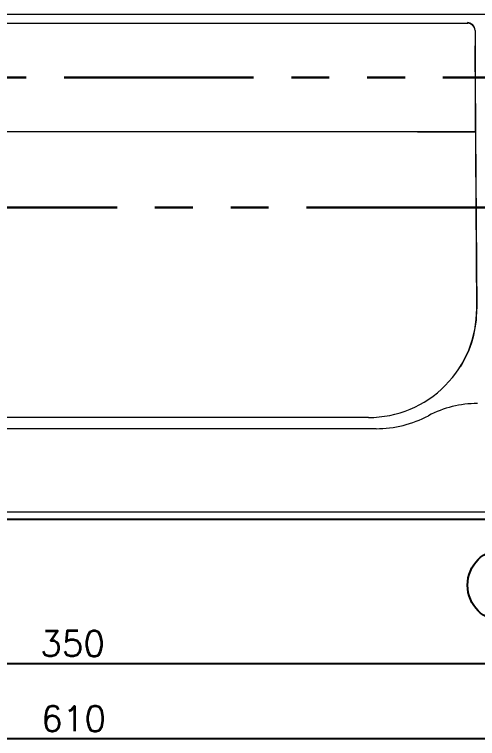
# Model space of a CAD drawing. Extents: x 14808 to 20058, y -13198 to -11680.
# Drawn here: x 15880.4 to 15944.5, y -12092.2 to -11991.9 of the extents above; entities that cross this region are included whole.
import ezdxf

# ---------------------------------------------------------------- set-up
doc = ezdxf.new("R2010")
doc.units = 0
doc.header["$LTSCALE"] = 7
doc.header["$MEASUREMENT"] = 0
doc.linetypes.add('PHANTOM', pattern=[2.5, 1.25, -0.25, 0.25, -0.25, 0.25, -0.25])
doc.layers.get('0').update_dxf_attribs({"color": 2, "linetype": 'CONTINUOUS'})
for name, color, linetype in [('D', 2, 'CONTINUOUS'), ('DWG', 7, 'CONTINUOUS'), ('PH', 3, 'PHANTOM')]:
    doc.layers.add(name, color=color, linetype=linetype)
doc.styles.add('GHS', font='romans', dxfattribs={"bigfont": 'ghs'})

msp = doc.modelspace()

# ---------------------------------------------------------------- linework, layer by layer
at = {"color": 7, "linetype": 'Continuous', "lineweight": 15}
for p, q in [((15944.19, -12000.2), (15944.25, -12008.14)), ((15944.25, -12008.14), (15944.42, -12032.61)), ((15944.25, -12008.14), (15944.25, -12008.14)), ((15944.42, -12032.61), (15944.45, -12032.64)), ((15929.42, -12047.72), (15754.96, -12047.72)), ((15930.48, -12049.26), (15788.67, -12049.26)), ((15793.67, -12060.79), (15989.49, -12060.79)), ((15989.58, -12061.88), (15793.58, -12061.88)), ((15989.49, -12061.79), (15793.67, -12061.79))]:
    msp.add_line(p, q, dxfattribs=at)
msp.add_circle((15948.15, -12070.94), 5)
for centre, major_axis, ratio, start_param, end_param in [((15943.25, -12008.14), (1, 0), 0.017455, 4.712511, 6.265854), ((15929.42, -12032.71), (10.65, -10.57), 0.999734, 5.494461, 7.071933), ((15929.44, -12032.74), (10.65, -10.58), 0.999489, 0.223162, 0.788748), ((15944.54, -12060.27), (10.29, -10.22), 0.999693, 2.352869, 2.840701), ((15930.47, -12033.76), (11, -10.93), 0.999693, 5.494461, 5.982293)]:
    msp.add_ellipse(centre, major_axis=major_axis, ratio=ratio, start_param=start_param, end_param=end_param, dxfattribs=at)
at = {"layer": 'D'}
for p, q in [((15807.58, -12081.79), (15975.58, -12081.79)), ((15742.3, -12092.19), (16040.94, -12092.19))]:
    msp.add_line(p, q, dxfattribs=at)
at = {"layer": 'DWG', "color": 7, "linetype": 'Continuous', "lineweight": 15}
for p, q in [((16004.63, -11991.88), (15740.08, -11991.88)), ((15755.19, -11993.09), (15929.19, -11993.09)), ((15943.15, -11993.04), (15943.18, -11993.01)), ((15944.19, -11994.09), (15944.19, -12008.09)), ((15944.45, -12032.64), (15944.19, -11996.23)), ((15755.19, -12008.09), (15929.19, -12008.09)), ((15929.19, -12008.09), (15944.19, -12008.09)), ((15936.24, -12008.14), (15936.24, -12008.09)), ((15936.24, -12008.14), (15944.25, -12008.14)), ((15936.24, -12008.14), (15936.24, -12008.14)), ((15937.24, -12008.15), (15943.25, -12008.15))]:
    msp.add_line(p, q, dxfattribs=at)
for centre, start, end in [((15943.18, -11994.01), 9.0605, 89.9794), ((15943.19, -11994.09), 0, 90)]:
    msp.add_arc(centre, 1, start, end, dxfattribs=at)
for centre, major_axis, ratio, start_param, end_param in [((15943.15, -11994.04), (-0.705, -0.71), 0.999698, 3.029154, 3.923336), ((15937.24, -12008.14), (1, 0), 0.017455, 3.167773, 4.712389)]:
    msp.add_ellipse(centre, major_axis=major_axis, ratio=ratio, start_param=start_param, end_param=end_param, dxfattribs=at)
msp.add_open_spline([(15929.19, -11993.09), (15929.76, -11993.09), (15930.92, -11993.09), (15932.65, -11993.09), (15934.23, -11993.09), (15935.64, -11993.09), (15937.29, -11993.09), (15938.79, -11993.09), (15940.08, -11993.09), (15940.92, -11993.09), (15941.64, -11993.09), (15942.41, -11993.09), (15943.05, -11993.09), (15943.15, -11993.09), (15943.19, -11993.09)], degree=3, knots=[0, 0, 0, 0, 0.077656, 0.157721, 0.240041, 0.304387, 0.368745, 0.500012, 0.565727, 0.631454, 0.6958, 0.760158, 0.883566, 1, 1, 1, 1], dxfattribs=at)
at = {"layer": 'PH', "linetype": 'PHANTOM', "lineweight": 30, "ltscale": 3}
for p, q in [((15729.75, -12000.59), (16053.71, -12000.59)), ((16052.09, -12018.63), (15730.51, -12018.63))]:
    msp.add_line(p, q, dxfattribs=at)

# ---------------------------------------------------------------- texts
at = {"layer": 'D', "char_height": 3.5, "attachment_point": 5, "style": 'GHS'}
for s, insert in [('\\A1;350', (15888.41, -12079.04)), ('\\A1;610', (15888.55, -12089.44))]:
    msp.add_mtext(s, dxfattribs=dict(at, insert=insert))

doc.saveas('drawing.dxf')
